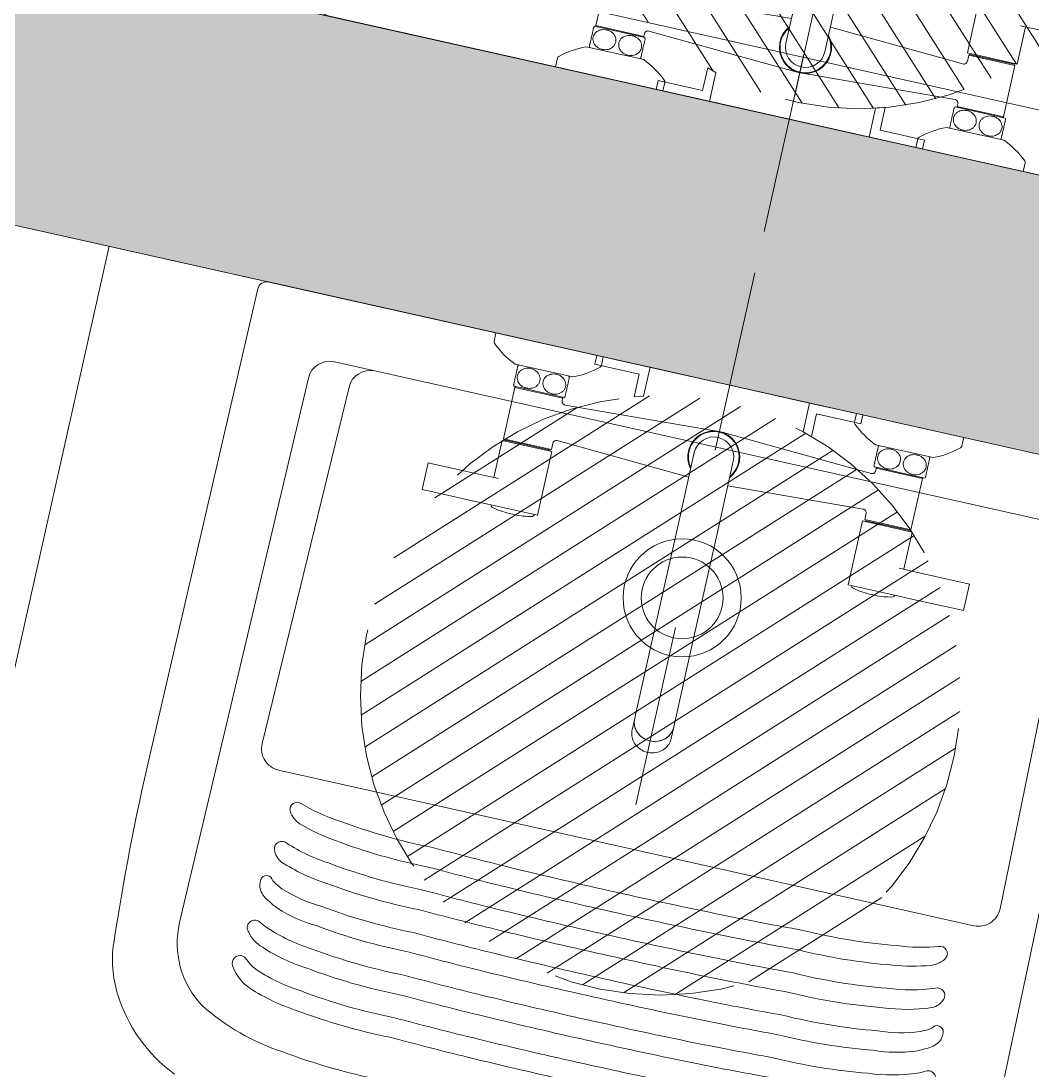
# Model space of a CAD drawing. Header units: millimetres. Extents: x 2471 to 2909, y 1327 to 1568.
# Drawn here: x 2618.92 to 2619.477, y 1422.062 to 1422.64 of the extents above; entities that cross this region are included whole.
import ezdxf
from ezdxf.xclip import XClip

# ---------------------------------------------------------------- set-up
doc = ezdxf.new("R2010")
doc.units = ezdxf.units.MM
doc.header["$XCLIPFRAME"] = 2
doc.set_wipeout_variables(frame=1)
for name, pattern in [('ACAD_ISO07W100', [3, 0, -3]), ('TC_P1$0$DASHDOT', [1, 0.5, -0.25, 0, -0.25]), ('TC_P1$0$HIDDEN2', [0.1875, 0.125, -0.0625])]:
    doc.linetypes.add(name, pattern=pattern)
doc.layers.get('0').update_dxf_attribs({"color": 251, "lineweight": 9})
for name, color, linetype, lineweight in [('A-EST PLACAS', 251, 'Continuous', 13), ('A-ESTRUCTURA-HATCH', 251, 'Continuous', 13), ('A-HATCH', 251, 'Continuous', 13), ('A-MUROS', 251, 'Continuous', 13), ('DLP_EQUIPAMIENTO', 251, 'Continuous', 13), ('DLP_VERDE', 251, 'Continuous', 13)]:
    doc.layers.add(name, color=color, linetype=linetype, lineweight=lineweight)
pattern_1 = [(252.5, (2602.00337, 1377.16765), (0.1028379, -0.13710426), [0, -0.135128, 0, -0.15113, 0, -0.1444625]), (222.5, (2602.00337, 1377.16765), (0.0150241, -0.29575865), [0, -0.072898, 0, -0.121793, 0, -0.0466725]), (182.5, (2602.09294, 1377.23037), (-0.22649154, -0.15920515), [0, -0.04445, 0, -0.16002, 0, -0.208915]), (172.5, (2602.09294, 1377.23037), (-0.1741606, -0.21719985), [0, -0.022225, 0, -0.104902, 0, -0.120015])]

# ---------------------------------------------------------------- blocks, each defined once
blk = doc.blocks.new('EST P2')
at = {"layer": 'A-ESTRUCTURA-HATCH'}
h = blk.add_hatch(dxfattribs=at)
h.set_pattern_fill('ANSI31', color=256, scale=0.02)
h.set_pattern_definition([(45, (-226392.07709, -8188163.05961), (-0.04490128060535, 0.04490128060535), [])])
h.paths.add_polyline_path([(-3.61, 5.05), (-3.61, 4.85), (-44.785, 4.85), (-44.785, -0.15), (-46.99, -0.15), (-46.99, -11.15), (-3.61, -11.15005), (-3.61, -11.40005), (-47.24, -11.4), (-47.24, 0.15), (-45.035, 0.15), (-45.035, 5.04974)])
h.paths.add_polyline_path([(5.87567, 4.85), (5.87567, 5.05), (35.53, 5.05), (35.53, 4.85)])
h.paths.add_polyline_path([(35.58, -11.15007), (71.88001, -11.15013), (71.88001, -11.40006), (35.58, -11.4)])
h.paths.add_polyline_path([(-3.56, -11.15004), (35.53, -11.15004), (35.53, -11.40007), (-3.56, -11.40007)])
edge = h.paths.add_edge_path()
edge.add_arc((63.30067, -0.15), 9.7, 359.999999, 539.999999)
edge.add_line((53.60067, -0.15), (53.80067, -0.15))
edge.add_arc((63.30067, -0.15), 9.5, -0.000001, 179.999999, ccw=False)
edge.add_line((72.80067, -0.15), (73.00067, -0.15))
h.paths.add_polyline_path([(47.91502, 5.05), (35.58, 5.05), (35.58, 4.85), (47.91502, 4.85)])
edge = h.paths.add_edge_path()
edge.add_arc((63.30067, -0.15001), 3.30001, 0.00108, 49.99451)
edge.add_line((65.42212, 2.37774), (65.42217, -0.14998))
edge.add_line((65.42217, -0.14998), (65.27217, -0.14998))
edge.add_line((65.27217, -0.14998), (65.27213, 2.49639))
edge.add_arc((63.30067, -0.15001), 3.30001, 53.31547, 179.99992)
edge.add_line((60.00067, -0.15), (59.80067, -0.15))
edge.add_arc((63.30067, -0.15001), 3.50001, 0.00102, 179.99993, ccw=False)
edge.add_line((66.80068, -0.14994), (66.60067, -0.14994))
edge.add_line((66.60067, -0.14994), (66.60068, -0.14994))
h.paths.add_polyline_path([(51.865, 4.85), (53.37567, 4.85), (53.37567, 5.05), (51.865, 5.05)])
blk = doc.blocks.new('A$C47ad906b')
at = {"color": 240, "true_color": 0xed1f24}
blk.add_wipeout([(-17.95323, 13.78154), (-20.15823, 13.78154), (-20.15824, 2.23154), (98.96178, 2.23148), (98.96178, 7.23154), (99.7906, 7.23154), (100.08244, 13.4817), (99.93989, 15.13839), (99.3011, 17.29565), (98.43402, 18.89099), (96.5864, 20.93814), (95.15238, 21.92771), (93.56576, 22.64432), (92.3725, 22.9752), (90.38244, 23.18154), (88.35918, 22.96818), (87.1113, 22.61333), (85.58609, 21.91273), (83.90738, 20.70398), (82.68623, 19.38564), (82.19387, 18.68154), (75.14679, 18.68153), (75.14679, 19.13153), (74.54679, 19.13153), (74.54679, 18.68153), (70.67177, 18.68154), (70.67177, 19.13153), (70.07177, 19.13154), (70.07177, 18.68153), (59.808, 18.68154), (59.808, 19.53142), (55.85783, 19.53142), (55.85783, 18.68154), (37.39177, 18.68153), (9.60177, 18.68182), (9.60177, 19.13148), (9.00177, 19.13148), (9.00177, 18.68173), (7.65744, 18.68154), (7.65744, 19.53154), (3.70742, 19.53154), (3.70741, 18.68184), (-19.19263, 18.68193), (-19.19263, 18.48154), (-17.95323, 18.48154)], dxfattribs=at)
blk.add_blockref('EST P2', (27.08587, 13.63166))
blk = doc.blocks.new('TC_P1$0$EST.P1')
at = {"layer": 'A-EST PLACAS'}
h = blk.add_hatch(color=8, dxfattribs=at)
h.dxf.hatch_style = 1
h.paths.add_polyline_path([(9.15, 0.06003), (9.15, 6.125), (10.65001, 6.125), (10.65001, 5.375), (10.80001, 5.375), (10.80001, 6.325), (9, 6.325), (9, 5.44998), (7.5, 5.44998), (7.5, 5.95), (7.35, 5.95), (7.35, 5.24998), (9, 5.24998), (9, 0.06003)])
h.paths.add_polyline_path([(30.25, 10.125), (28.65, 10.125), (28.65, 13.225), (29.85, 13.225), (29.85, 13.375), (28.5, 13.375), (28.5, 9.975), (30.25, 9.975)])
h.paths.add_polyline_path([(31.05, 13.375), (31.2, 13.375), (31.2, 9.975), (31.05, 9.975)])
h.paths.add_polyline_path([(36.55, 13.84996), (36.85, 13.84996), (36.85, 13.69996), (36.70001, 13.69996), (36.70001, 10.625), (36.55, 10.625)])
h.paths.add_polyline_path([(33.6, 13.225), (33.6, 10.125), (32, 10.125), (32, 9.975), (33.75, 9.975), (33.75, 13.375), (32.4, 13.375), (32.4, 13.225)])
h.paths.add_polyline_path([(42.85, 13.7), (43.45, 13.7), (43.45, 13.85), (42.7, 13.85), (42.7, 10.45), (43.85, 10.45), (43.85, 10.6), (42.85, 10.6)])
h.paths.add_polyline_path([(44.65, 13.85), (44.65, 10.45), (44.8, 10.45), (44.8, 13.85)])
h.paths.add_polyline_path([(45.6, 10.6), (47.2, 10.6), (47.2, 13.7), (46, 13.7), (46, 13.85), (47.35, 13.85), (47.35, 10.45), (45.6, 10.45)])
h.paths.add_polyline_path([(42.85, 0.15), (43.45, 0.15), (43.45, 0), (42.7, 0), (42.7, 3.4), (43.85, 3.4), (43.85, 3.25), (42.85, 3.25)])
h.paths.add_polyline_path([(44.65, 0), (44.65, 3.4), (44.8, 3.4), (44.8, 0)])
h.paths.add_polyline_path([(45.6, 3.25), (47.2, 3.25), (47.2, 0.15), (46, 0.15), (46, 0), (47.35, 0), (47.35, 3.4), (45.6, 3.4)])
h.paths.add_polyline_path([(40, 3.49998), (39.85, 3.49998), (39.85, 0.15003), (39.7, 0.15003), (39.7, 0.00003), (40, 0.00004)])
h.paths.add_polyline_path([(30.25, 3.725), (28.65, 3.725), (28.65, 0.625), (29.85, 0.625), (29.85, 0.475), (28.5, 0.475), (28.5, 3.875), (30.25, 3.875)])
h.paths.add_polyline_path([(31.05, 0.475), (31.2, 0.475), (31.2, 3.875), (31.05, 3.875)])
h.paths.add_polyline_path([(36.54999, 0), (36.85, 0.00003), (36.85, 0.15), (36.70001, 0.15), (36.70001, 3.225), (36.55, 3.225)])
h.paths.add_polyline_path([(33.6, 0.625), (33.6, 3.725), (32, 3.725), (32, 3.875), (33.75, 3.875), (33.75, 0.475), (32.4, 0.475), (32.4, 0.625)])
h.paths.add_polyline_path([(23.65, 9.025), (23.65, 10.025), (23.5, 10.025), (23.5, 9.025)], flags=17)
h.paths.add_polyline_path([(17.1, 10.125), (18.7, 10.125), (18.7, 13.225), (17.5, 13.225), (17.5, 13.375), (18.85, 13.375), (18.85, 9.975), (17.1, 9.975)])
h.paths.add_polyline_path([(16.3, 13.375), (16.15, 13.375), (16.15, 9.975), (16.3, 9.975)])
h.paths.add_polyline_path([(10.5, 13.84996), (10.5, 13.69996), (10.64999, 13.7), (10.64999, 10.625), (10.8, 10.625), (10.8, 13.84996)])
h.paths.add_polyline_path([(21.1, 7.525), (11.70001, 7.525), (11.70001, 7.675), (15.25001, 7.675), (15.25001, 9.075), (15.45001, 9.075), (15.45001, 7.675), (17.85001, 7.675), (17.85001, 8.925), (16.20001, 8.925), (16.20001, 9.075), (18.00001, 9.075), (18.00001, 7.675), (21.1, 7.675)])
h.paths.add_polyline_path([(13.75, 13.225), (13.75, 10.125), (15.35, 10.125), (15.35, 9.975), (13.6, 9.975), (13.6, 13.375), (14.95, 13.375), (14.95, 13.225)])
h.paths.add_polyline_path([(9, 8.60002), (7.35, 8.60002), (7.35, 7.9), (7.5, 7.9), (7.5, 8.40002), (9, 8.40002), (9, 7.525), (10.80001, 7.525), (10.80001, 8.475), (10.65, 8.475), (10.65001, 7.725), (9.15, 7.725), (9.15, 13.78996), (9, 13.78997)])
h.paths.add_polyline_path([(4.5, 13.7), (3.9, 13.7), (3.9, 13.85), (4.65, 13.85), (4.65, 10.45), (3.5, 10.45), (3.5, 10.6), (4.5, 10.6)])
h.paths.add_polyline_path([(2.7, 13.85), (2.7, 10.45), (2.55, 10.45), (2.55, 13.85)])
h.paths.add_polyline_path([(1.75, 10.6), (0.15, 10.6), (0.15, 13.7), (1.35, 13.7), (1.35, 13.85), (0, 13.85), (0, 10.45), (1.75, 10.45)])
h.paths.add_polyline_path([(2.7, 0), (2.7, 3.40004), (2.55, 3.40004), (2.55, 0)])
h.paths.add_polyline_path([(1.75, 3.25004), (0.15, 3.25004), (0.15, 0.15), (1.35, 0.15), (1.35, 0), (0, 0), (0, 3.40004), (1.75, 3.40004)])
h.paths.add_polyline_path([(7.35, 3.49998), (7.5, 3.49998), (7.5, 0.15004), (7.65, 0.15004), (7.65, 0.00003), (7.35, 0)])
h.paths.add_polyline_path([(17.1, 3.725), (18.7, 3.725), (18.7, 0.625), (17.5, 0.625), (17.5, 0.475), (18.85, 0.475), (18.85, 3.875), (17.1, 3.875)])
h.paths.add_polyline_path([(16.3, 0.475), (16.15, 0.475), (16.15, 3.875), (16.3, 3.875)])
h.paths.add_polyline_path([(10.8, 0), (10.5, 0.00004), (10.5, 0.15003), (10.64999, 0.15), (10.64999, 3.225), (10.8, 3.225)])
h.paths.add_polyline_path([(13.75, 0.625), (13.75, 3.725), (15.35, 3.725), (15.35, 3.875), (13.6, 3.875), (13.6, 0.475), (14.95, 0.475), (14.95, 0.625)])
h.paths.add_polyline_path([(38.35, 6.325), (36.54999, 6.325), (36.54999, 5.375), (36.7, 5.375), (36.69999, 6.125), (38.2, 6.125), (38.2, 0.06003), (38.35, 0.06003), (38.35, 5.24998), (40, 5.24998), (40, 5.95), (39.85, 5.95), (39.85, 5.44998), (38.35, 5.44998)])
h.paths.add_polyline_path([(4.65, 0), (4.65, 3.40004), (3.5, 3.40004), (3.5, 3.25004), (4.5, 3.25004), (4.5, 0.15), (3.9, 0.15), (3.9, 0)])
h.paths.add_polyline_path([(1.74675, 8.35), (1.6, 8.35), (1.6, 9.55), (3.75, 9.55), (3.75, 9.4), (1.75, 9.4), (1.75, 8.35)], flags=17)
h.paths.add_polyline_path([(1.74675, 5.50004), (1.6, 5.50004), (1.6, 4.30004), (3.75, 4.30004), (3.75, 4.45004), (1.75, 4.45004), (1.75, 5.50004)], flags=17)
h.paths.add_polyline_path([(7.50005, 7), (4.65, 7), (4.65, 9.55), (4.5, 9.55), (4.5, 7), (1.75, 7), (1.75, 7.59996), (1.6, 7.59996), (1.6, 7), (-1.2, 7), (-1.2, 11.05), (-1.35, 11.05), (-1.35, 2.8), (-1.2, 2.8), (-1.2, 6.85), (1.6, 6.85), (1.6, 6.25004), (1.75, 6.25004), (1.75, 6.85), (4.5, 6.85), (4.5, 4.30004), (4.65, 4.30004), (4.65, 6.85), (7.50005, 6.85)])
h.paths.add_polyline_path([(25.8, 6.17502), (29.34999, 6.175), (29.34999, 4.775), (31.14999, 4.775), (31.14999, 4.925), (29.49999, 4.925), (29.49999, 6.175), (31.89999, 6.175), (31.89999, 4.775), (32.09999, 4.775), (32.09999, 6.175), (35.64999, 6.175), (35.64999, 6.325), (25.65, 6.325), (25.65, 0.475), (26.5, 0.475), (26.5, 0.625), (25.8, 0.625), (25.8, 4.775), (27.64999, 4.775), (27.64999, 4.925), (25.8, 4.925)])
h.paths.add_polyline_path([(22.7, 1.02503), (25.35, 1.02502), (25.35, 3.67502), (23, 3.67502), (23, 4.22502), (22.7, 4.22502), (22.7, 4.37502), (23.15, 4.37502), (23.15, 3.82502), (25.35, 3.82502), (25.35001, 6.32502), (25.50003, 6.32502), (25.5, 0.875), (22.7, 0.87501)])
h.paths.add_polyline_path([(21.70001, 0.475), (20.85, 0.475), (20.85, 0.625), (21.55, 0.625), (21.55, 4.775), (19.70001, 4.775), (19.70001, 4.925), (21.55, 4.925), (21.55, 6.175), (18.00001, 6.175), (18.00001, 4.775), (16.20001, 4.775), (16.20001, 4.925), (17.85001, 4.925), (17.85001, 6.175), (15.45001, 6.175), (15.45001, 4.775), (15.25001, 4.775), (15.25001, 6.175), (11.70001, 6.175), (11.70001, 6.325), (21.7, 6.32501)])
h.paths.add_polyline_path([(7.35, 13.85), (7.35, 10.35002), (7.5, 10.35002), (7.5, 13.69996), (7.65, 13.69996), (7.65, 13.84996)])
h.paths.add_polyline_path([(21.35001, 8.925), (21.55, 8.925), (21.55, 7.525), (23.65, 7.525), (23.65, 8.125), (23.5, 8.125), (23.5, 7.675), (21.7, 7.675), (21.7, 11.375), (23.5, 11.375), (23.5, 10.925), (23.65, 10.925), (23.65, 11.575), (21.7, 11.575), (21.7, 13.375), (20.85, 13.375), (20.85, 13.225), (21.55, 13.225), (21.55, 9.075), (19.3, 9.075), (19.3, 8.925), (21.45001, 8.925)])
h.paths.add_polyline_path([(38.35, 13.78997), (38.35, 8.60002), (40, 8.60002), (40, 7.89996), (39.85, 7.89996), (39.85, 8.40002), (38.35, 8.40002), (38.35, 7.525), (36.54999, 7.525), (36.54999, 8.475), (36.69999, 8.475), (36.69999, 7.725), (38.2, 7.725), (38.2, 13.78996)])
h.paths.add_polyline_path([(45.75, 6.99999), (48.55, 7), (48.55, 11.05), (48.7, 11.05), (48.7, 2.80004), (48.55, 2.80004), (48.55, 6.85004), (45.75, 6.85001), (45.75, 6.25), (45.6, 6.25), (45.6, 6.85001), (42.85, 6.85), (42.85, 4.3), (42.7, 4.3), (42.7, 6.85004), (39.84995, 6.85004), (39.84995, 6.99996), (42.7, 6.99996), (42.7, 9.54996), (42.85, 9.54996), (42.85, 6.99996), (45.6, 6.99999), (45.6, 7.6), (45.75, 7.6)])
h.paths.add_polyline_path([(40, 13.84996), (39.7, 13.84996), (39.7, 13.69996), (39.85, 13.69996), (39.84998, 10.35002), (40, 10.35002)])
h.paths.add_polyline_path([(45.60325, 8.35), (45.75, 8.35), (45.75, 9.54996), (43.6, 9.54996), (43.6, 9.39996), (45.6, 9.39996), (45.6, 8.35)], flags=17)
h.paths.add_polyline_path([(45.60325, 5.5), (45.75, 5.5), (45.75, 4.3), (43.6, 4.3), (43.6, 4.45), (45.6, 4.45), (45.6, 5.5)], flags=17)
h.paths.add_polyline_path([(25.35002, 7.52501), (25.50004, 7.52501), (25.50004, 11.575), (25.35002, 11.575)])
h.paths.add_polyline_path([(25.8, 8.925), (28.05, 8.925), (28.05, 9.075), (25.8, 9.075), (25.8, 13.225), (26.5, 13.225), (26.5, 13.375), (25.65, 13.375), (25.65, 7.525), (25.8, 7.525)])
h.paths.add_polyline_path([(26.25, 7.675), (26.25, 7.525), (35.64999, 7.525), (35.64999, 7.675), (32.09999, 7.675), (32.09999, 9.075), (31.89999, 9.075), (31.89999, 7.675), (29.49999, 7.675), (29.49999, 8.925), (31.14999, 8.925), (31.14999, 9.075), (29.34999, 9.075), (29.34999, 7.675)])
blk.add_lwpolyline([(38.35, 13.78997), (38.35, 8.60002), (40, 8.60002), (40, 7.89996), (39.85, 7.89996), (39.85, 8.40002), (38.35, 8.40002), (38.35, 7.525), (36.54999, 7.525), (36.54999, 8.475), (36.69999, 8.475), (36.69999, 7.725), (38.2, 7.725), (38.2, 13.78996)], close=True)
blk = doc.blocks.new('TC_P1$0$MEZCLADORA-P')
at = {"color": 251, "linetype": 'TC_P1$0$DASHDOT', "ltscale": 0.07}
blk.add_line((0, 0.26334), (0, -0.28691), dxfattribs=at)
at = {"color": 7}
for p, q in [((-0.13185, 0), (-0.07135, 0)), ((-0.07135, 0), (-0.07135, -0.00483)), ((0.07135, 0), (0.13185, 0)), ((0.13185, 0), (0.13185, -0.00483)), ((-0.13185, 0), (-0.13185, -0.00483)), ((0.07135, 0), (0.07135, -0.00483)), ((-0.11785, -0.0145), (-0.08535, -0.0145)), ((0.08535, -0.0145), (0.11785, -0.0145)), ((-0.08748, -0.0265), (-0.11572, -0.0265)), ((-0.1141, -0.0265), (-0.1146, -0.027)), ((-0.0886, -0.027), (-0.1146, -0.027)), ((-0.1146, -0.027), (-0.1146, -0.056)), ((-0.0891, -0.0265), (-0.0886, -0.027)), ((-0.0886, -0.027), (-0.0886, -0.02848)), ((-0.08651, -0.03047), (-0.00148, -0.02622)), ((0.08602, -0.03045), (0.00148, -0.02622)), ((0.11572, -0.0265), (0.08748, -0.0265)), ((0.0886, -0.0265), (0.0881, -0.027)), ((0.1151, -0.027), (0.0881, -0.027)), ((0.0881, -0.02846), (0.0881, -0.027)), ((0.1146, -0.0265), (0.1151, -0.027)), ((0.1151, -0.056), (0.1151, -0.027)), ((0.09255, -0.03789), (0.09255, -0.0379)), ((-0.011, -0.0405), (-0.011, -0.0805)), ((0.011, -0.0805), (0.011, -0.0405)), ((-0.0865, -0.05053), (-0.011, -0.0543)), ((0.08601, -0.05055), (0.011, -0.0543)), ((-0.0876, -0.057), (-0.1156, -0.057)), ((-0.1156, -0.057), (-0.1156, -0.078)), ((-0.1146, -0.056), (-0.0886, -0.056)), ((-0.1141, -0.0565), (-0.1146, -0.056)), ((-0.0891, -0.0565), (-0.1141, -0.0565)), ((-0.0891, -0.0565), (-0.0886, -0.056)), ((-0.0886, -0.05253), (-0.0886, -0.056)), ((-0.0876, -0.057), (-0.0876, -0.093)), ((0.1156, -0.057), (0.0876, -0.057)), ((0.0876, -0.057), (0.0876, -0.093)), ((0.0881, -0.056), (0.0881, -0.05254)), ((0.0881, -0.056), (0.1151, -0.056)), ((0.0886, -0.0565), (0.0881, -0.056)), ((0.1146, -0.0565), (0.0886, -0.0565)), ((0.0896, -0.0565), (0.0896, -0.057)), ((0.1136, -0.0565), (0.1136, -0.057)), ((0.1146, -0.0565), (0.1151, -0.056)), ((0.1156, -0.057), (0.1156, -0.078)), ((-0.1526, -0.078), (-0.1501, -0.078)), ((-0.1526, -0.093), (-0.1526, -0.078)), ((-0.12422, -0.078), (-0.1501, -0.078)), ((-0.11291, -0.078), (-0.12422, -0.078)), ((-0.011, -0.0805), (-0.011, -0.1514)), ((0.011, -0.0805), (0.011, -0.1514)), ((0.12422, -0.078), (0.11291, -0.078)), ((0.1501, -0.078), (0.12422, -0.078)), ((0.1501, -0.078), (0.1526, -0.078)), ((0.1526, -0.093), (0.1526, -0.078)), ((-0.1501, -0.093), (-0.1526, -0.093)), ((-0.1501, -0.093), (-0.12422, -0.093)), ((-0.12422, -0.093), (-0.11291, -0.093)), ((-0.1137, -0.093), (-0.1137, -0.09323)), ((-0.0876, -0.093), (-0.11291, -0.093)), ((-0.10311, -0.09543), (-0.10009, -0.09543)), ((-0.0895, -0.093), (-0.0895, -0.09323)), ((0.11291, -0.093), (0.0876, -0.093)), ((0.0895, -0.093), (0.0895, -0.09323)), ((0.10009, -0.09543), (0.10311, -0.09543)), ((0.11291, -0.093), (0.12422, -0.093)), ((0.1137, -0.093), (0.1137, -0.09323)), ((0.12422, -0.093), (0.1501, -0.093)), ((0.1526, -0.093), (0.1501, -0.093)), ((-0.011, -0.1514), (-0.011, -0.18849)), ((0.011, -0.18849), (0.011, -0.1514)), ((-0.011, -0.18849), (-0.011, -0.1905)), ((-0.011, -0.19687), (-0.011, -0.1905)), ((0.011, -0.18849), (0.011, -0.1905)), ((0.011, -0.19687), (0.011, -0.1905))]:
    blk.add_line(p, q, dxfattribs=at)
for centre, radius, start, end in [((-0.13035, -0.00483), 0.0015, 180, 228.4626), ((-0.07285, -0.00483), 0.0015, 311.5374, 0), ((0.07285, -0.00483), 0.0015, 180, 228.4626), ((0.13035, -0.00483), 0.0015, 311.5374, 0), ((-0.09819, 0.03147), 0.05, 228.4626, 246.84527), ((-0.10501, 0.03147), 0.05, 293.15473, 311.5374), ((0.10501, 0.03147), 0.05, 228.4626, 246.84527), ((0.09819, 0.03147), 0.05, 293.15473, 311.5374), ((-0.10835, -0.0205), 0.0095, 140.83329, 144.6655), ((-0.09485, -0.0205), 0.0095, 35.3345, 39.16671), ((0.09485, -0.0205), 0.0095, 140.83329, 144.6655), ((0.10835, -0.0205), 0.0095, 35.3345, 39.16671), ((-0.10835, -0.0205), 0.0095, 215.3345, 219.16671), ((-0.09485, -0.0205), 0.0095, 320.83329, 324.6655), ((0, -0.0405), 0.01435, 320.04513, 219.95487), ((0, -0.0405), 0.01425, 320.5275, 219.4725), ((0, -0.0405), 0.014, 321.78679, 218.21321), ((0.09485, -0.0205), 0.0095, 215.3345, 219.16671), ((0.10835, -0.0205), 0.0095, 320.83329, 324.6655), ((0, -0.0405), 0.011, 0, 180), ((-0.1127, -0.09323), 0.001, 180, 255.75933), ((-0.10311, -0.05543), 0.04, 255.75933, 270), ((-0.10009, -0.05543), 0.04, 270, 284.24067), ((-0.0905, -0.09323), 0.001, 284.24067, 0), ((0.0905, -0.09323), 0.001, 180, 255.75933), ((0.10009, -0.05543), 0.04, 255.75933, 270), ((0.10311, -0.05543), 0.04, 270, 284.24067), ((0.1127, -0.09323), 0.001, 284.24067, 0)]:
    blk.add_arc(centre, radius, start, end, dxfattribs=at)
for centre, major_axis, ratio, start_param, end_param in [((-0.00157, -0.02431), (0.00195, 0.00019), 0.977728, 4.694416, 4.711947), ((0.00157, -0.02427), (0.00197, -0.00016), 0.989596, 4.695691, 4.715329), ((0, -0.1905), (-0.011, 0), 0.927184, 0, 3.141593), ((0, -0.1905), (0.011, 0), 0.927184, 3.141593, 6.283185)]:
    blk.add_ellipse(centre, major_axis=major_axis, ratio=ratio, start_param=start_param, end_param=end_param, dxfattribs=at)
for points, knots in [([(-0.1161, -0.02599), (-0.1161, -0.02597), (-0.1161, -0.02594), (-0.1161, -0.02569), (-0.1161, -0.0255), (-0.1161, -0.02509), (-0.1161, -0.02482), (-0.1161, -0.02438), (-0.1161, -0.02417), (-0.1161, -0.0237), (-0.1161, -0.02344), (-0.1161, -0.0228), (-0.1161, -0.02229), (-0.1161, -0.02143), (-0.1161, -0.02093), (-0.1161, -0.02007), (-0.1161, -0.01957), (-0.1161, -0.01871), (-0.1161, -0.0182), (-0.1161, -0.01756), (-0.1161, -0.0173), (-0.1161, -0.01683), (-0.1161, -0.01662), (-0.1161, -0.01618), (-0.1161, -0.01591), (-0.1161, -0.0155), (-0.1161, -0.01531), (-0.1161, -0.01506), (-0.1161, -0.01503), (-0.1161, -0.01501)], [1.912506, 1.912506, 1.912506, 1.912506, 2.09167, 2.09167, 2.270834, 2.270834, 2.409757, 2.409757, 2.503909, 2.503909, 2.59806, 2.59806, 2.741232, 2.741232, 2.868759, 2.868759, 2.996286, 2.996286, 3.139457, 3.139457, 3.233609, 3.233609, 3.32776, 3.32776, 3.466683, 3.466683, 3.645847, 3.645847, 3.825012, 3.825012, 3.825012, 3.825012]), ([(-0.10885, -0.02599), (-0.10833, -0.02599), (-0.10777, -0.02594), (-0.10666, -0.02569), (-0.10612, -0.0255), (-0.10527, -0.02509), (-0.10485, -0.02482), (-0.1043, -0.02438), (-0.10406, -0.02417), (-0.10363, -0.0237), (-0.10344, -0.02344), (-0.10303, -0.0228), (-0.10281, -0.02229), (-0.10257, -0.02143), (-0.1025, -0.02093), (-0.1025, -0.02007), (-0.10257, -0.01957), (-0.10281, -0.01871), (-0.10303, -0.0182), (-0.10344, -0.01756), (-0.10363, -0.0173), (-0.10406, -0.01683), (-0.1043, -0.01662), (-0.10485, -0.01618), (-0.10527, -0.01591), (-0.10612, -0.0155), (-0.10666, -0.01531), (-0.10777, -0.01506), (-0.10833, -0.01501), (-0.10885, -0.01501), (-0.10937, -0.01501), (-0.10993, -0.01506), (-0.11104, -0.01531), (-0.11158, -0.0155), (-0.11243, -0.01591), (-0.11285, -0.01618), (-0.1134, -0.01662), (-0.11364, -0.01683), (-0.11407, -0.0173), (-0.11426, -0.01756), (-0.11467, -0.0182), (-0.11489, -0.01871), (-0.11513, -0.01957), (-0.1152, -0.02007), (-0.1152, -0.02093), (-0.11513, -0.02143), (-0.11489, -0.02229), (-0.11467, -0.0228), (-0.11426, -0.02344), (-0.11407, -0.0237), (-0.11364, -0.02417), (-0.1134, -0.02438), (-0.11285, -0.02482), (-0.11243, -0.02509), (-0.11158, -0.0255), (-0.11104, -0.02569), (-0.10993, -0.02594), (-0.10937, -0.02599), (-0.10885, -0.02599)], [1.912506, 1.912506, 1.912506, 1.912506, 2.09167, 2.09167, 2.270834, 2.270834, 2.409757, 2.409757, 2.503909, 2.503909, 2.59806, 2.59806, 2.741232, 2.741232, 2.868759, 2.868759, 2.996286, 2.996286, 3.139457, 3.139457, 3.233609, 3.233609, 3.32776, 3.32776, 3.466683, 3.466683, 3.645847, 3.645847, 3.825012, 3.825012, 3.825012, 4.004176, 4.004176, 4.18334, 4.18334, 4.322263, 4.322263, 4.416415, 4.416415, 4.510566, 4.510566, 4.653737, 4.653737, 4.781264, 4.781264, 4.908792, 4.908792, 5.051963, 5.051963, 5.146114, 5.146114, 5.240266, 5.240266, 5.379189, 5.379189, 5.558353, 5.558353, 5.737517, 5.737517, 5.737517, 5.737517]), ([(-0.09435, -0.02599), (-0.09383, -0.02599), (-0.09327, -0.02594), (-0.09216, -0.02569), (-0.09162, -0.0255), (-0.09077, -0.02509), (-0.09035, -0.02482), (-0.0898, -0.02438), (-0.08956, -0.02417), (-0.08913, -0.0237), (-0.08894, -0.02344), (-0.08854, -0.0228), (-0.08831, -0.02229), (-0.08807, -0.02143), (-0.088, -0.02093), (-0.088, -0.02007), (-0.08807, -0.01957), (-0.08831, -0.01871), (-0.08854, -0.0182), (-0.08894, -0.01756), (-0.08913, -0.0173), (-0.08956, -0.01683), (-0.0898, -0.01662), (-0.09035, -0.01618), (-0.09077, -0.01591), (-0.09162, -0.0155), (-0.09216, -0.01531), (-0.09327, -0.01506), (-0.09383, -0.01501), (-0.09435, -0.01501), (-0.09487, -0.01501), (-0.09543, -0.01506), (-0.09654, -0.01531), (-0.09708, -0.0155), (-0.09793, -0.01591), (-0.09835, -0.01618), (-0.0989, -0.01662), (-0.09914, -0.01683), (-0.09957, -0.0173), (-0.09976, -0.01756), (-0.10017, -0.0182), (-0.10039, -0.01871), (-0.10063, -0.01957), (-0.1007, -0.02007), (-0.1007, -0.02093), (-0.10063, -0.02143), (-0.10039, -0.02229), (-0.10017, -0.0228), (-0.09976, -0.02344), (-0.09957, -0.0237), (-0.09914, -0.02417), (-0.0989, -0.02438), (-0.09835, -0.02482), (-0.09793, -0.02509), (-0.09708, -0.0255), (-0.09654, -0.02569), (-0.09543, -0.02594), (-0.09487, -0.02599), (-0.09435, -0.02599)], [-1.912506, -1.912506, -1.912506, -1.912506, -1.733342, -1.733342, -1.554177, -1.554177, -1.415254, -1.415254, -1.321103, -1.321103, -1.226951, -1.226951, -1.08378, -1.08378, -0.956253, -0.956253, -0.828726, -0.828726, -0.685555, -0.685555, -0.591403, -0.591403, -0.497251, -0.497251, -0.358328, -0.358328, -0.179164, -0.179164, 0, 0, 0, 0.179164, 0.179164, 0.358328, 0.358328, 0.497251, 0.497251, 0.591403, 0.591403, 0.685555, 0.685555, 0.828726, 0.828726, 0.956253, 0.956253, 1.08378, 1.08378, 1.226951, 1.226951, 1.321103, 1.321103, 1.415254, 1.415254, 1.554177, 1.554177, 1.733342, 1.733342, 1.912506, 1.912506, 1.912506, 1.912506]), ([(-0.0871, -0.01501), (-0.0871, -0.01503), (-0.0871, -0.01506), (-0.0871, -0.01531), (-0.0871, -0.0155), (-0.0871, -0.01591), (-0.0871, -0.01618), (-0.0871, -0.01662), (-0.0871, -0.01683), (-0.0871, -0.0173), (-0.0871, -0.01756), (-0.0871, -0.0182), (-0.0871, -0.01871), (-0.0871, -0.01957), (-0.0871, -0.02007), (-0.0871, -0.02093), (-0.0871, -0.02143), (-0.0871, -0.02229), (-0.0871, -0.0228), (-0.0871, -0.02344), (-0.0871, -0.0237), (-0.0871, -0.02417), (-0.0871, -0.02438), (-0.0871, -0.02482), (-0.0871, -0.02509), (-0.0871, -0.0255), (-0.0871, -0.02569), (-0.0871, -0.02594), (-0.0871, -0.02597), (-0.0871, -0.02599)], [0, 0, 0, 0, 0.179164, 0.179164, 0.358328, 0.358328, 0.497251, 0.497251, 0.591403, 0.591403, 0.685555, 0.685555, 0.828726, 0.828726, 0.956253, 0.956253, 1.08378, 1.08378, 1.226951, 1.226951, 1.321103, 1.321103, 1.415254, 1.415254, 1.554177, 1.554177, 1.733342, 1.733342, 1.912506, 1.912506, 1.912506, 1.912506]), ([(0.0871, -0.02599), (0.0871, -0.02597), (0.0871, -0.02594), (0.0871, -0.02569), (0.0871, -0.0255), (0.0871, -0.02509), (0.0871, -0.02482), (0.0871, -0.02438), (0.0871, -0.02417), (0.0871, -0.0237), (0.0871, -0.02344), (0.0871, -0.0228), (0.0871, -0.02229), (0.0871, -0.02143), (0.0871, -0.02093), (0.0871, -0.02007), (0.0871, -0.01957), (0.0871, -0.01871), (0.0871, -0.0182), (0.0871, -0.01756), (0.0871, -0.0173), (0.0871, -0.01683), (0.0871, -0.01662), (0.0871, -0.01618), (0.0871, -0.01591), (0.0871, -0.0155), (0.0871, -0.01531), (0.0871, -0.01506), (0.0871, -0.01503), (0.0871, -0.01501)], [1.912506, 1.912506, 1.912506, 1.912506, 2.09167, 2.09167, 2.270834, 2.270834, 2.409757, 2.409757, 2.503909, 2.503909, 2.59806, 2.59806, 2.741232, 2.741232, 2.868759, 2.868759, 2.996286, 2.996286, 3.139457, 3.139457, 3.233609, 3.233609, 3.32776, 3.32776, 3.466683, 3.466683, 3.645847, 3.645847, 3.825012, 3.825012, 3.825012, 3.825012]), ([(0.09435, -0.02599), (0.09487, -0.02599), (0.09543, -0.02594), (0.09654, -0.02569), (0.09708, -0.0255), (0.09793, -0.02509), (0.09835, -0.02482), (0.0989, -0.02438), (0.09914, -0.02417), (0.09957, -0.0237), (0.09976, -0.02344), (0.10017, -0.0228), (0.10039, -0.02229), (0.10063, -0.02143), (0.1007, -0.02093), (0.1007, -0.02007), (0.10063, -0.01957), (0.10039, -0.01871), (0.10017, -0.0182), (0.09976, -0.01756), (0.09957, -0.0173), (0.09914, -0.01683), (0.0989, -0.01662), (0.09835, -0.01618), (0.09793, -0.01591), (0.09708, -0.0155), (0.09654, -0.01531), (0.09543, -0.01506), (0.09487, -0.01501), (0.09435, -0.01501), (0.09383, -0.01501), (0.09327, -0.01506), (0.09216, -0.01531), (0.09162, -0.0155), (0.09077, -0.01591), (0.09035, -0.01618), (0.0898, -0.01662), (0.08956, -0.01683), (0.08913, -0.0173), (0.08894, -0.01756), (0.08853, -0.0182), (0.08831, -0.01871), (0.08807, -0.01957), (0.088, -0.02007), (0.088, -0.02093), (0.08807, -0.02143), (0.08831, -0.02229), (0.08853, -0.0228), (0.08894, -0.02344), (0.08913, -0.0237), (0.08956, -0.02417), (0.0898, -0.02438), (0.09035, -0.02482), (0.09077, -0.02509), (0.09162, -0.0255), (0.09216, -0.02569), (0.09327, -0.02594), (0.09383, -0.02599), (0.09435, -0.02599)], [1.912506, 1.912506, 1.912506, 1.912506, 2.09167, 2.09167, 2.270834, 2.270834, 2.409757, 2.409757, 2.503909, 2.503909, 2.59806, 2.59806, 2.741232, 2.741232, 2.868759, 2.868759, 2.996286, 2.996286, 3.139457, 3.139457, 3.233609, 3.233609, 3.32776, 3.32776, 3.466683, 3.466683, 3.645847, 3.645847, 3.825012, 3.825012, 3.825012, 4.004176, 4.004176, 4.18334, 4.18334, 4.322263, 4.322263, 4.416415, 4.416415, 4.510566, 4.510566, 4.653737, 4.653737, 4.781264, 4.781264, 4.908792, 4.908792, 5.051963, 5.051963, 5.146114, 5.146114, 5.240266, 5.240266, 5.379189, 5.379189, 5.558353, 5.558353, 5.737517, 5.737517, 5.737517, 5.737517]), ([(0.10885, -0.02599), (0.10937, -0.02599), (0.10993, -0.02594), (0.11104, -0.02569), (0.11158, -0.0255), (0.11243, -0.02509), (0.11285, -0.02482), (0.1134, -0.02438), (0.11364, -0.02417), (0.11407, -0.0237), (0.11426, -0.02344), (0.11466, -0.0228), (0.11489, -0.02229), (0.11513, -0.02143), (0.1152, -0.02093), (0.1152, -0.02007), (0.11513, -0.01957), (0.11489, -0.01871), (0.11466, -0.0182), (0.11426, -0.01756), (0.11407, -0.0173), (0.11364, -0.01683), (0.1134, -0.01662), (0.11285, -0.01618), (0.11243, -0.01591), (0.11158, -0.0155), (0.11104, -0.01531), (0.10993, -0.01506), (0.10937, -0.01501), (0.10885, -0.01501), (0.10833, -0.01501), (0.10777, -0.01506), (0.10666, -0.01531), (0.10612, -0.0155), (0.10527, -0.01591), (0.10485, -0.01618), (0.1043, -0.01662), (0.10406, -0.01683), (0.10363, -0.0173), (0.10344, -0.01756), (0.10303, -0.0182), (0.10281, -0.01871), (0.10257, -0.01957), (0.1025, -0.02007), (0.1025, -0.02093), (0.10257, -0.02143), (0.10281, -0.02229), (0.10303, -0.0228), (0.10344, -0.02344), (0.10363, -0.0237), (0.10406, -0.02417), (0.1043, -0.02438), (0.10485, -0.02482), (0.10527, -0.02509), (0.10612, -0.0255), (0.10666, -0.02569), (0.10777, -0.02594), (0.10833, -0.02599), (0.10885, -0.02599)], [-1.912506, -1.912506, -1.912506, -1.912506, -1.733342, -1.733342, -1.554177, -1.554177, -1.415254, -1.415254, -1.321103, -1.321103, -1.226951, -1.226951, -1.08378, -1.08378, -0.956253, -0.956253, -0.828726, -0.828726, -0.685555, -0.685555, -0.591403, -0.591403, -0.497251, -0.497251, -0.358328, -0.358328, -0.179164, -0.179164, 0, 0, 0, 0.179164, 0.179164, 0.358328, 0.358328, 0.497251, 0.497251, 0.591403, 0.591403, 0.685555, 0.685555, 0.828726, 0.828726, 0.956253, 0.956253, 1.08378, 1.08378, 1.226951, 1.226951, 1.321103, 1.321103, 1.415254, 1.415254, 1.554177, 1.554177, 1.733342, 1.733342, 1.912506, 1.912506, 1.912506, 1.912506]), ([(0.1161, -0.01501), (0.1161, -0.01503), (0.1161, -0.01506), (0.1161, -0.01531), (0.1161, -0.0155), (0.1161, -0.01591), (0.1161, -0.01618), (0.1161, -0.01662), (0.1161, -0.01683), (0.1161, -0.0173), (0.1161, -0.01756), (0.1161, -0.0182), (0.1161, -0.01871), (0.1161, -0.01957), (0.1161, -0.02007), (0.1161, -0.02093), (0.1161, -0.02143), (0.1161, -0.02229), (0.1161, -0.0228), (0.1161, -0.02344), (0.1161, -0.0237), (0.1161, -0.02417), (0.1161, -0.02438), (0.1161, -0.02482), (0.1161, -0.02509), (0.1161, -0.0255), (0.1161, -0.02569), (0.1161, -0.02594), (0.1161, -0.02597), (0.1161, -0.02599)], [0, 0, 0, 0, 0.179164, 0.179164, 0.358328, 0.358328, 0.497251, 0.497251, 0.591403, 0.591403, 0.685555, 0.685555, 0.828726, 0.828726, 0.956253, 0.956253, 1.08378, 1.08378, 1.226951, 1.226951, 1.321103, 1.321103, 1.415254, 1.415254, 1.554177, 1.554177, 1.733342, 1.733342, 1.912506, 1.912506, 1.912506, 1.912506]), ([(-0.08861, -0.0285), (-0.08861, -0.0287), (-0.08857, -0.02891), (-0.08844, -0.02931), (-0.08834, -0.0295), (-0.08807, -0.02985), (-0.08792, -0.03), (-0.08756, -0.03025), (-0.08735, -0.03035), (-0.08694, -0.03046), (-0.08673, -0.03049), (-0.08652, -0.03048)], [0.0014961, 0.0014961, 0.0014961, 0.0014961, 0.0628341, 0.0628341, 0.1278738, 0.1278738, 0.192655, 0.192655, 0.2586819, 0.2586819, 0.3211409, 0.3211409, 0.3211409, 0.3211409]), ([(0.00142, -0.02622), (0.00144, -0.02622), (0.00145, -0.02622), (0.00147, -0.02622), (0.00147, -0.02622), (0.00148, -0.02622)], [0, 0, 0, 0, 0.003858876, 0.003858876, 0.005459734, 0.005459734, 0.005459734, 0.005459734]), ([(0.08602, -0.03046), (0.08623, -0.03047), (0.08644, -0.03044), (0.08685, -0.03033), (0.08705, -0.03023), (0.08741, -0.02998), (0.08757, -0.02983), (0.08784, -0.02948), (0.08795, -0.02928), (0.08808, -0.02888), (0.08811, -0.02868), (0.08811, -0.02848)], [0.0009309, 0.0009309, 0.0009309, 0.0009309, 0.0631461, 0.0631461, 0.1284888, 0.1284888, 0.1937028, 0.1937028, 0.260157, 0.260157, 0.3196739, 0.3196739, 0.3196739, 0.3196739]), ([(-0.0865, -0.05053), (-0.08671, -0.05052), (-0.08693, -0.05054), (-0.08734, -0.05065), (-0.08754, -0.05075), (-0.0879, -0.05099), (-0.08806, -0.05114), (-0.08833, -0.05149), (-0.08843, -0.05169), (-0.08857, -0.0521), (-0.0886, -0.05231), (-0.0886, -0.05252)], [0, 0, 0, 0, 0.0632739, 0.0632739, 0.1284986, 0.1284986, 0.1931331, 0.1931331, 0.2588948, 0.2588948, 0.322347, 0.322347, 0.322347, 0.322347]), ([(0.08811, -0.05253), (0.08811, -0.05233), (0.08807, -0.05212), (0.08794, -0.05172), (0.08784, -0.05152), (0.08758, -0.05118), (0.08742, -0.05102), (0.08706, -0.05077), (0.08685, -0.05068), (0.08644, -0.05056), (0.08622, -0.05054), (0.08601, -0.05055)], [0.0009616, 0.0009616, 0.0009616, 0.0009616, 0.0627142, 0.0627142, 0.1276947, 0.1276947, 0.1924362, 0.1924362, 0.2584085, 0.2584085, 0.3218037, 0.3218037, 0.3218037, 0.3218037]), ([(0.011, -0.19687), (0.011, -0.19796), (0.01081, -0.19905), (0.01008, -0.20111), (0.00954, -0.20209), (0.00816, -0.20385), (0.00731, -0.20462), (0.0054, -0.20589), (0.00433, -0.20637), (0.00208, -0.20701), (0.0009, -0.20716), (-0.00146, -0.20711), (-0.00263, -0.2069), (-0.00485, -0.20615), (-0.00589, -0.20561), (-0.00774, -0.20425), (-0.00855, -0.20343), (-0.00984, -0.20159), (-0.01033, -0.20058), (-0.01087, -0.19865), (-0.011, -0.19776), (-0.011, -0.19687)], [4.328417, 4.328417, 4.328417, 4.328417, 4.64395, 4.64395, 4.960575, 4.960575, 5.279717, 5.279717, 5.601363, 5.601363, 5.924602, 5.924602, 6.248311, 6.248311, 6.571371, 6.571371, 6.892655, 6.892655, 7.211325, 7.211325, 7.470009, 7.470009, 7.470009, 7.470009])]:
    blk.add_open_spline(points, degree=3, knots=knots, dxfattribs=at)
for points in [[(-0.00148, -0.02622), (-0.00148, -0.02622), (-0.00148, -0.02622), (-0.00148, -0.02622)], [(-0.00148, -0.02622), (-0.00146, -0.02622), (-0.00144, -0.02622), (-0.00142, -0.02622)], [(0.00148, -0.02622), (0.00148, -0.02622), (0.00148, -0.02622), (0.00148, -0.02622)], [(-0.09303, -0.03714), (-0.09303, -0.03714), (-0.09303, -0.03714), (-0.09303, -0.03714)], [(-0.0865, -0.05053), (-0.0865, -0.05053), (-0.0865, -0.05053), (-0.0865, -0.05053)], [(-0.0886, -0.05252), (-0.0886, -0.05252), (-0.0886, -0.05252), (-0.0886, -0.05252)], [(0.08811, -0.05254), (0.08811, -0.05254), (0.08811, -0.05254), (0.08811, -0.05254)]]:
    blk.add_open_spline(points, degree=3, dxfattribs=at)
blk = doc.blocks.new('TC_P1$0$LAV-AMAZ-LAV_01')
blk.add_wipeout([(0.26003, 0), (0.26218, -0.00048), (0.26356, -0.00145), (0.26458, -0.00292), (0.26503, -0.00496), (0.26688, -0.26856), (0.26694, -0.28058), (0.26677, -0.30157), (0.26632, -0.32119), (0.26576, -0.33689), (0.26491, -0.35443), (0.2637, -0.37375), (0.26224, -0.38354), (0.25993, -0.3912), (0.25596, -0.39978), (0.25262, -0.40531), (0.24796, -0.41176), (0.23841, -0.42192), (0.23357, -0.42598), (0.22744, -0.43032), (0.22176, -0.43368), (0.21531, -0.43681), (0.20946, -0.43892), (0.20061, -0.44156), (0.19095, -0.44374), (0.18292, -0.44502), (0.16957, -0.44609), (0.16499, -0.44617), (0.15716, -0.44595), (0.13139, -0.44661), (0.10565, -0.44808), (0.08337, -0.44889), (0.06108, -0.44946), (0.04127, -0.44977), (0.00307, -0.45), (-0.03054, -0.44988), (-0.06108, -0.44946), (-0.08337, -0.44889), (-0.10565, -0.44808), (-0.13139, -0.44661), (-0.15716, -0.44595), (-0.16499, -0.44617), (-0.17718, -0.44564), (-0.18672, -0.44447), (-0.19547, -0.44281), (-0.20369, -0.44072), (-0.21041, -0.4386), (-0.21531, -0.43681), (-0.22299, -0.433), (-0.23105, -0.42786), (-0.23841, -0.42192), (-0.24498, -0.4153), (-0.25085, -0.40791), (-0.25558, -0.40046), (-0.25932, -0.39277), (-0.26116, -0.38756), (-0.26268, -0.38147), (-0.2637, -0.37375), (-0.26473, -0.35756), (-0.26554, -0.34194), (-0.26608, -0.32843), (-0.26632, -0.32119), (-0.26665, -0.30811), (-0.2669, -0.29016), (-0.26688, -0.26856), (-0.26649, -0.21269), (-0.26596, -0.13676), (-0.26503, -0.00496), (-0.26469, -0.00317), (-0.26356, -0.00145), (-0.26209, -0.00044), (-0.26003, 0)])
for p, q in [((0.26003, 0), (-0.26003, 0)), ((0.26503, -0.00496), (0.26688, -0.26856)), ((0.21514, -0.035), (-0.21514, -0.035)), ((-0.22714, -0.04686), (-0.2308, -0.35475)), ((-0.20801, -0.24877), (-0.20422, -0.04677)), ((0.20801, -0.24877), (0.20422, -0.04677)), ((0.22714, -0.04686), (0.2308, -0.35475)), ((0, -0.261), (-0.19601, -0.261)), ((0, -0.261), (0.19601, -0.261))]:
    blk.add_line(p, q)
at = {"color": 7}
for points in [[(-0.00006, -0.286, -0.004924), (-0.05997, -0.28547, -0.005443), (-0.10405, -0.28409, -0.041272), (-0.15699, -0.28101, -0.059773), (-0.18023, -0.27616, -0.37117)], [(0.00006, -0.286, 0.004924), (0.05997, -0.28547, 0.005443), (0.10405, -0.28409, 0.041272), (0.15699, -0.28101, 0.059773), (0.18023, -0.27616, 0.37117)], [(-0.00006, -0.297, -0.004924), (-0.05997, -0.29647, -0.005443), (-0.10405, -0.29509, -0.041272), (-0.15699, -0.29201, -0.045554), (-0.17783, -0.28747)], [(0.00006, -0.297, 0.004924), (0.05997, -0.29647, 0.005443), (0.10405, -0.29509, 0.041272), (0.15699, -0.29201, 0.045554), (0.17783, -0.28747)], [(-0.00006, -0.31, -0.004924), (-0.05997, -0.30947, -0.005443), (-0.10405, -0.30809, -0.041272), (-0.15699, -0.30501, -0.066903), (-0.1829, -0.29922, -0.004021)], [(0.00006, -0.31, 0.004924), (0.05997, -0.30947, 0.005443), (0.10405, -0.30809, 0.041272), (0.15699, -0.30501, 0.066903), (0.1829, -0.29922, 0.004021)], [(-0.00006, -0.321, -0.004924), (-0.05997, -0.32047, -0.005443), (-0.10405, -0.31909, -0.041272), (-0.15699, -0.31601, -0.068069), (-0.18333, -0.31006, -0.158546)], [(0.00006, -0.321, 0.004924), (0.05997, -0.32047, 0.005443), (0.10405, -0.31909, 0.041272), (0.15699, -0.31601, 0.068069), (0.18333, -0.31006, 0.158546)], [(-0.00006, -0.334, -0.004924), (-0.05997, -0.33347, -0.005443), (-0.10405, -0.33209, -0.041272), (-0.15699, -0.32901, -0.078711), (-0.17994, -0.32429, -0.062731), (-0.18586, -0.32111, -0.37117)], [(0.00006, -0.334, 0.004924), (0.05997, -0.33347, 0.005443), (0.10405, -0.33209, 0.041272), (0.15699, -0.32901, 0.078711), (0.17994, -0.32429, 0.062731), (0.18586, -0.32111, 0.37117)], [(-0.00006, -0.345, -0.004924), (-0.05997, -0.34447, -0.005443), (-0.10405, -0.34309, -0.041272), (-0.15699, -0.34001, -0.078711), (-0.17994, -0.33529, -0.054156), (-0.1851, -0.33263, -0.37117)], [(0.00006, -0.345, 0.004924), (0.05997, -0.34447, 0.005443), (0.10405, -0.34309, 0.041272), (0.15699, -0.34001, 0.078711), (0.17994, -0.33529, 0.054156), (0.1851, -0.33263, 0.37117)], [(-0.00006, -0.358, -0.004924), (-0.05997, -0.35747, -0.005443), (-0.10405, -0.35609, -0.041272), (-0.15699, -0.35301, -0.068174), (-0.18337, -0.34705, -0.012686), (-0.18815, -0.34466)], [(0.00006, -0.358, 0.004924), (0.05997, -0.35747, 0.005443), (0.10405, -0.35609, 0.041272), (0.15699, -0.35301, 0.068174), (0.18337, -0.34705, 0.012686), (0.18815, -0.34466)], [(-0.00006, -0.369, -0.004924), (-0.05997, -0.36847, -0.005443), (-0.10405, -0.36709, -0.041272), (-0.15699, -0.36401, -0.068174), (-0.18337, -0.35805, -0.157546), (-0.19249, -0.35168, -0.375783)], [(0.00006, -0.369, 0.004924), (0.05997, -0.36847, 0.005443), (0.10405, -0.36709, 0.041272), (0.15699, -0.36401, 0.068174), (0.18337, -0.35805, 0.157546), (0.19249, -0.35168, 0.375783)], [(-0.00006, -0.382, -0.004924), (-0.05997, -0.38147, -0.005443), (-0.10405, -0.38009, -0.041272), (-0.15699, -0.37701, -0.068174), (-0.18337, -0.37105, -0.088848), (-0.19022, -0.3667, -0.37117)], [(0.00006, -0.382, 0.004924), (0.05997, -0.38147, 0.005443), (0.10405, -0.38009, 0.041272), (0.15699, -0.37701, 0.068174), (0.18337, -0.37105, 0.088848), (0.19022, -0.3667, 0.37117)], [(0.00006, -0.393, 0.004924), (0.05997, -0.39247, 0.005443), (0.10405, -0.39109, 0.041272), (0.15699, -0.38801, 0.064512), (0.1851, -0.38162, 0.157603), (0.19656, -0.37243)]]:
    blk.add_lwpolyline(points, format="xyb", dxfattribs=at)
blk.add_lwpolyline([(0.00003, -0.417, 0.004925), (0.06044, -0.41646, 0.00535), (0.10428, -0.41511, 0.04023), (0.15973, -0.41186, 0.10491), (0.20875, -0.39666, 0.253945), (0.2308, -0.35475, 0.253945)], format="xyb")
for radius in [0.0325, 0.0225]:
    blk.add_circle((0, -0.12), radius)
for centre, radius, start, end in [((0.26003, -0.005), 0.005, 0.4017, 90), ((0.19222, -0.047), 0.012, 1.07513, 90), ((0.21514, -0.047), 0.012, 0.68013, 90), ((-0.19601, -0.249), 0.012, 178.92487, 270), ((0.19601, -0.249), 0.012, 270, 1.07513), ((-1.07766, -0.28058), 1.3446, 356.02664, 0.51223), ((0.2016, -0.36944), 0.06225, 330.11271, 356.02664), ((0.18123, -0.3586), 0.08532, 293.54721, 330.62015)]:
    blk.add_arc(centre, radius, start, end)
for centre, radius, start, end in [((-0.18121, -0.28007), 0.00402, 67.2152, 203.94922), ((0.18121, -0.28007), 0.00402, 336.05078, 112.7848), ((-0.17277, -0.27408), 0.01431, 212.14535, 249.2708), ((0.17277, -0.27408), 0.01431, 290.7292, 327.85465), ((-0.18479, -0.30285), 0.00409, 62.49072, 198.72203), ((0.18479, -0.30285), 0.00409, 341.27797, 117.50928), ((-0.17917, -0.30095), 0.01002, 198.72203, 245.46816), ((0.17917, -0.30095), 0.01002, 294.53184, 341.27797), ((-0.18432, -0.32324), 0.00817, 170.88837, 211.77597), ((-0.189, -0.32249), 0.00344, 23.66237, 170.88837), ((0.189, -0.32249), 0.00344, 9.11163, 156.33763), ((0.18432, -0.32324), 0.00817, 328.22403, 9.11163), ((-0.18069, -0.32099), 0.01245, 211.77597, 249.26327), ((0.18069, -0.32099), 0.01245, 290.73673, 328.22403), ((-0.18977, -0.34851), 0.00418, 67.18441, 229.44378), ((0.18977, -0.34851), 0.00418, 310.55622, 112.81559), ((0.1935, -0.36944), 0.00427, 315.68497, 140.12076)]:
    blk.add_arc(centre, radius, start, end, dxfattribs=at)
blk.add_blockref('TC_P1$0$MEZCLADORA-P', (0, 0))
blk = doc.blocks.new('TC_P1$0$TERMA')
at = {"layer": 'A-HATCH', "linetype": 'TC_P1$0$HIDDEN2', "ltscale": 0.3}
h = blk.add_hatch(dxfattribs=at)
h.set_pattern_fill('ANSI31', color=256, scale=0.005)
h.set_pattern_definition([(45, (-212.033513, -158.478632), (-0.01122532015, 0.01122532015), [])])
edge = h.paths.add_edge_path()
edge.add_arc((-0.175, 0), 0.165, 0, 360)
at = {"layer": 'DLP_EQUIPAMIENTO', "linetype": 'Continuous', "ltscale": 0.3}
blk.add_line((0, 0.045), (0, -0.045), dxfattribs=at)
for points in [[(-0.01776, 0.05), (-0.005, 0.05), (-0.005, 0.075), (0, 0.075), (0, 0.045), (-0.01625, 0.045)], [(-0.01776, -0.05), (-0.005, -0.05), (-0.005, -0.075), (0, -0.075), (0, -0.045), (-0.01625, -0.045)]]:
    blk.add_lwpolyline(points, close=True, dxfattribs=at)
at = {"layer": 'DLP_EQUIPAMIENTO', "color": 2, "linetype": 'TC_P1$0$HIDDEN2', "ltscale": 0.3}
blk.add_circle((-0.175, 0), 0.165, dxfattribs=at)
blk = doc.blocks.new('TC_P1$0$DPTO 75.2')
at = {"layer": 'DLP_EQUIPAMIENTO', "extrusion": (4.4911e-08, 3.60233e-08, -1), "zscale": -1, "rotation": 269.9998471134332}
blk.add_blockref('TC_P1$0$LAV-AMAZ-LAV_01', (1.65, 5.07496, 0), dxfattribs=at)
at = {"layer": 'A-MUROS'}
blk.add_line((-1.65, 6.26496, 0), (-1.65, 0.19999, 0), dxfattribs=at)
at = {"layer": 'DLP_EQUIPAMIENTO', "xscale": -1}
blk.add_blockref('TC_P1$0$TERMA', (-1.65, 5.07496, 0), dxfattribs=at)
blk = doc.blocks.new('TC_P1$0$LAV-SEC')
blk.add_wipeout([(-0.35, 0), (-0.35, -0.73), (0.35, -0.73), (0.35, 0)])
blk = doc.blocks.new('TC_P1$0$DPTO 65')
at = {"layer": 'A-MUROS', "color": 3}
blk.add_line((-10.35, 5.4), (-9.75, 5.4), dxfattribs=at)
at = {"layer": 'DLP_EQUIPAMIENTO', "xscale": -1.000000000000007, "rotation": 90}
blk.add_blockref('TC_P1$0$LAV-SEC', (-10.25, 6.45), dxfattribs=at)
at = {"layer": 'DLP_EQUIPAMIENTO', "extrusion": (4.4911e-08, 3.60233e-08, -1), "zscale": -1, "rotation": 269.9998471134332}
blk.add_blockref('TC_P1$0$LAV-AMAZ-LAV_01', (10.35, 5.75, 0), dxfattribs=at)
at = {"layer": 'A-MUROS'}
blk.add_line((-10.35, 6.93997), (-10.35, 1.75002), dxfattribs=at)
at = {"layer": 'DLP_EQUIPAMIENTO', "xscale": -1}
blk.add_blockref('TC_P1$0$TERMA', (-10.35, 5.75, 0), dxfattribs=at)
blk = doc.blocks.new('*U273')
at = {"layer": 'A-EST PLACAS'}
blk.add_blockref('TC_P1$0$EST.P1', (1.35, -2.8), dxfattribs=at)
blk.add_blockref('TC_P1$0$EST.P1', (1.35, -2.8), dxfattribs=at)
at = {"xscale": -0.9999999999999998}
blk.add_blockref('TC_P1$0$DPTO 75.2', (37.9, 4.72501, 0), dxfattribs=at)
blk.add_blockref('TC_P1$0$DPTO 65', (50.05, 4.05))

msp = doc.modelspace()

# ---------------------------------------------------------------- block references
at = {"linetype": 'ACAD_ISO07W100'}
ref = msp.add_blockref('A$C47ad906b', (2601.72845, 1500.83487, 0), dxfattribs=dict(at, rotation=257.382711444673))
XClip(ref).set_block_clipping_path([(-32.7771099955, 2.2226421868), (98.966152451, 2.2311685525), (98.9658266148, 7.2312249728), (99.7946497677, 7.2312789899), (100.0860832045, 13.4814635285), (100.1766123548, 17.3149815146), (100.3267845167, 20.5304395065), (97.1711962195, 20.6773210117), (93.5338054346, 23.2807166483), (85.4122358067, 23.2798339301), (85.4121779315, 21.8087508774), (84.8685753467, 21.4595517737), (84.2744105561, 21.0140181032), (83.7236675164, 20.5315185136), (83.2217984032, 20.020823719), (82.9119482925, 19.6642585539), (82.6902667088, 19.3857521464), (82.4208442196, 19.0171344008), (81.5253252406, 21.681570397), (-19.0374325849, 21.6816708043), (-22.9522799095, 17.2482101666), (-26.3217196958, 13.732875739), (-31.4099124894, 12.2080788992), (-35.6628028844, 13.1383932107)])

# ---------------------------------------------------------------- next in the draw order: block references
at = {"rotation": 257.3817293912868}
msp.add_blockref('*U273', (2618.41921, 1463.32111), dxfattribs=at)

# ---------------------------------------------------------------- next in the draw order: hatches: boundary and pattern name
at = {"layer": 'DLP_VERDE'}
h = msp.add_hatch(dxfattribs=at)
h.set_pattern_fill('AR-SAND', color=256, scale=0.0035, angle=215)
h.set_pattern_definition(pattern_1)
edge = h.paths.add_edge_path()
edge.add_arc((2628.33797, 1431.86444), 1.53584, 278.58001, 432.42748)
edge.add_line((2628.80166, 1433.32862), (2623.30414, 1434.55929))
edge.add_line((2623.30414, 1434.55929), (2618.26877, 1412.06602))
edge.add_spline(control_points=[(2628.56712, 1430.34573), (2628.3425, 1430.31083), (2628.08453, 1430.24561), (2627.292, 1429.98011), (2626.79158, 1429.7133), (2625.85748, 1429.06173), (2625.4259, 1428.67918), (2624.62098, 1427.82192), (2624.25039, 1427.34931), (2623.28129, 1425.89389), (2622.77123, 1424.83626), (2622.20366, 1423.09164), (2622.0487, 1422.43599), (2621.86246, 1421.13511), (2621.83158, 1420.48283), (2621.90466, 1419.47153), (2621.95867, 1419.09851), (2622.12206, 1418.42271), (2622.22021, 1418.11899), (2622.41801, 1417.65954), (2622.49982, 1417.49427), (2622.51142, 1417.48058)], knot_values=[3.472658, 3.472658, 3.472658, 3.472658, 3.595042, 3.595042, 3.863291, 3.863291, 4.13154, 4.13154, 4.399788, 4.399788, 4.90122, 4.90122, 5.197949, 5.197949, 5.494678, 5.494678, 5.674299, 5.674299, 5.822739, 5.822739, 5.90877, 5.90877, 5.90877, 5.90877], degree=3, periodic=0)
edge.add_arc((2615.85873, 1413.73836), 7.63298, 17.79162, 29.358276)
edge.add_line((2623.12666, 1416.07067), (2622.74574, 1415.94838))
edge.add_arc((2615.84789, 1413.73396), 7.24459, 0.341697, 17.798204)
edge.add_line((2618.37805, 1412.55419), (2621.85405, 1411.77579))
edge.add_arc((2622.07251, 1412.75164), 1, 257.38173, 357.27295)
edge.add_arc((2603.96019, 1413.61436), 19.13285, 357.272949, 360.665293)
edge.add_line((2619.00615, 1412.41354), (2619.00617, 1412.41353))
edge.add_line((2618.35528, 1412.45249), (2618.29044, 1412.16282))
edge.add_line((2618.29044, 1412.16282), (2618.29061, 1412.16361))
h = msp.add_hatch(dxfattribs=at)
h.set_pattern_fill('AR-SAND', color=256, scale=0.0035, angle=215)
h.set_pattern_definition(pattern_1)
edge = h.paths.add_edge_path()
edge.add_spline(control_points=[(2626.91793, 1415.50482), (2627.16022, 1415.5582), (2627.39536, 1415.63081), (2628.25831, 1415.96422), (2628.83513, 1416.3262), (2629.898, 1417.20151), (2630.38445, 1417.71749), (2631.26562, 1418.86258), (2631.65967, 1419.49202), (2632.54046, 1421.21989), (2632.93872, 1422.3704), (2633.28678, 1424.26097), (2633.34471, 1425.00631), (2633.30356, 1425.72991)], knot_values=[0.374048, 0.374048, 0.374048, 0.374048, 0.490645, 0.490645, 0.816546, 0.816546, 1.142447, 1.142447, 1.468348, 1.468348, 1.991137, 1.991137, 2.334582, 2.334582, 2.334582, 2.334582], degree=3, periodic=0)
edge.add_arc((2633.80276, 1425.7583), 0.5, 136.56577, 183.25447, ccw=False)
edge.add_spline(control_points=[(2633.43968, 1426.10206), (2634.0167, 1426.59908), (2634.46376, 1426.8288), (2635.16132, 1427.00413), (2635.73543, 1427.01652), (2636.55069, 1427.00241), (2637.59285, 1426.98398), (2638.88506, 1426.96052)], knot_values=[6.01516, 6.01516, 6.01516, 6.01516, 6.054883, 6.054883, 6.235584, 6.235584, 6.279719, 6.279719, 6.279719, 6.279719], degree=3, periodic=0)
edge.add_arc((2638.73874, 1419.00187), 7.95999, 56.134466, 88.963348, ccw=False)
edge.add_line((2643.17442, 1425.61143), (2643.98407, 1425.06807))
edge.add_line((2643.98407, 1425.06807), (2647.53505, 1422.68253))
edge.add_arc((2643.96438, 1417.63953), 6.17912, 30.323119, 54.699736, ccw=False)
edge.add_line((2649.29814, 1420.75922), (2648.20938, 1418.31953))
edge.add_line((2648.20938, 1418.31953), (2646.56795, 1419.03815))
edge.add_line((2646.56795, 1419.03815), (2647.11398, 1420.27233))
edge.add_line((2647.11398, 1420.27233), (2637.7411, 1424.41715))
edge.add_line((2637.7411, 1424.41715), (2637.1949, 1423.18258))
edge.add_line((2637.1949, 1423.18258), (2635.54836, 1423.90985))
edge.add_line((2635.54836, 1423.90985), (2630.1798, 1411.77853))
edge.add_line((2630.1798, 1411.77853), (2622.68702, 1394.84264))
edge.add_line((2622.68702, 1394.84264), (2618.57471, 1395.7403))
edge.add_line((2618.57471, 1395.7403), (2618.62567, 1396.45079))
edge.add_arc((2621.38321, 1396.05518), 2.78578, 116.35238, 171.83578, ccw=False)
edge.add_arc((2615.59592, 1407.36323), 9.91747, 297.313449, 330.999889)
edge.add_arc((2604.1015, 1413.59238), 22.991, 331.310142, 332.297495)
edge.add_line((2624.45712, 1402.9043), (2624.01443, 1403.13674))
edge.add_arc((2612.19508, 1411.04149), 14.21908, 326.225531, 358.78741)
edge.add_arc((2629.06298, 1410.42399), 2.67084, 75.85172, 173.19232, ccw=False)
edge.add_line((2629.71582, 1413.01381), (2630.56064, 1412.63935))
edge.add_line((2630.56064, 1412.63935), (2631.84639, 1415.54551))
edge.add_line((2631.84639, 1415.54551), (2631.34366, 1415.76576))
edge.add_line((2631.34366, 1415.76576), (2628.86524, 1415.34232))
edge.add_arc((2628.23377, 1419.52414), 4.22923, 251.87257, 278.58699, ccw=False)

doc.saveas('drawing.dxf')
